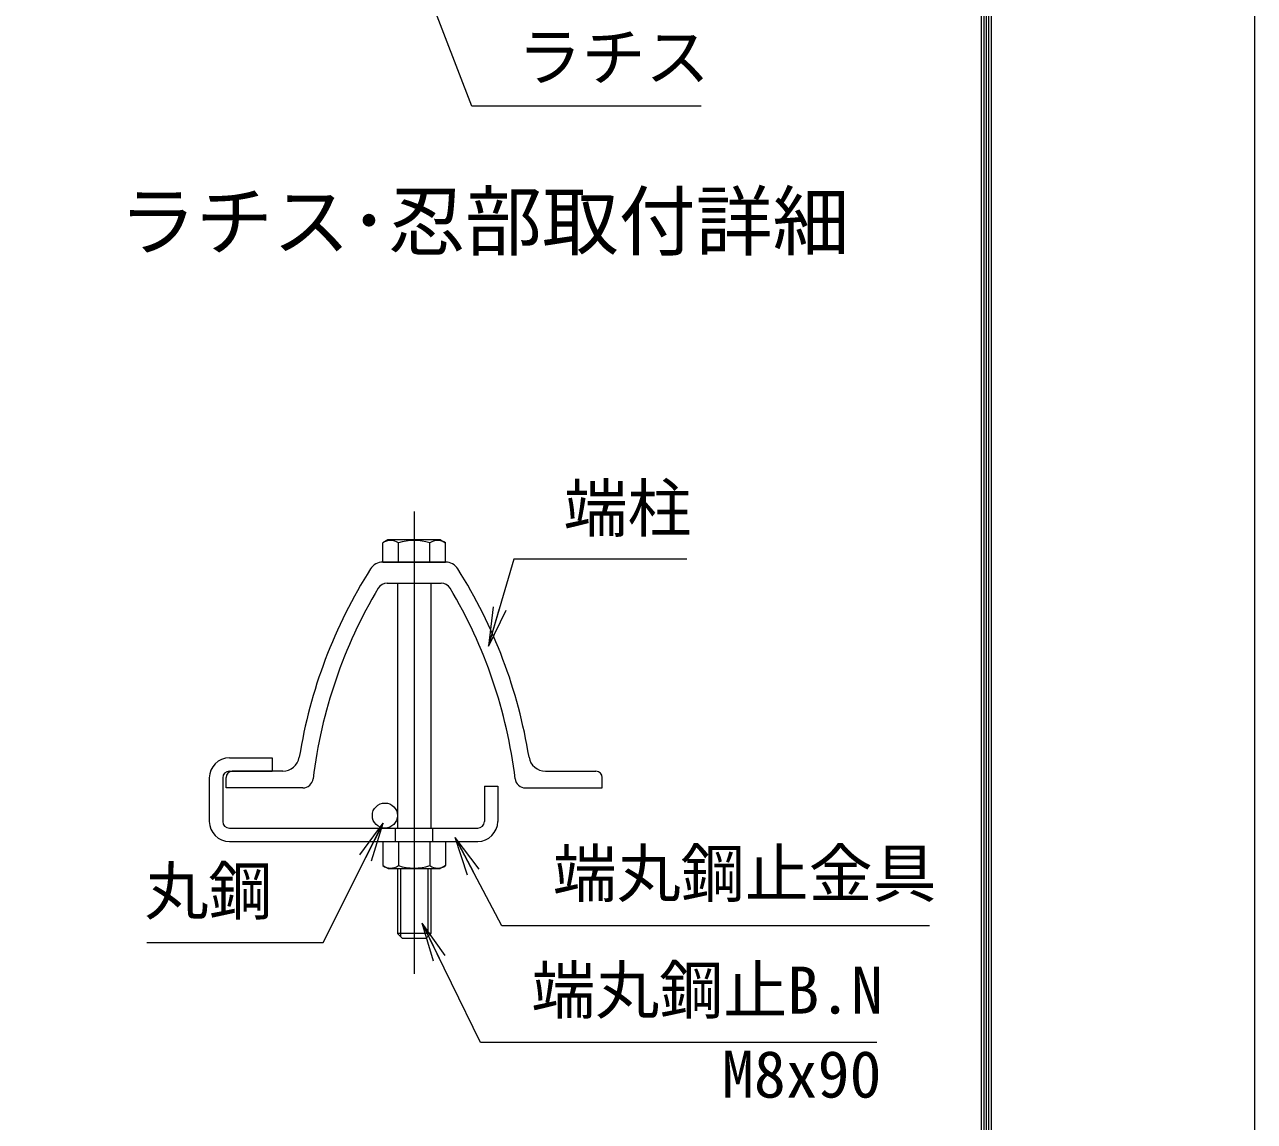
# Model space of a CAD drawing. Units: millimetres, scale not verified. Extents: x -14700 to 14700, y -10395 to 10395.
# Drawn here: x 10287 to 14700, y -847 to 3087 of the extents above; entities that cross this region are included whole.
import ezdxf
from ezdxf.enums import TextEntityAlignment as Align

# ---------------------------------------------------------------- set-up
doc = ezdxf.new("R2010")
doc.units = ezdxf.units.MM
doc.header["$LTSCALE"] = 70
doc.linetypes.add('USER1', pattern=[50.8, 31.75, -6.35, 6.35, -6.35])
for name, color, linetype, lineweight in [('0-0_D-STR-TXT', 7, 'Continuous', 9), ('0-1_D-STR1', 1, 'Continuous', 18), ('0-2_D-BMK', 2, 'USER1', 13), ('0-3_D-STR3', 3, 'Continuous', 13), ('0-9_0', 7, 'Continuous', 9), ('0-B_D-TTL', 7, 'Continuous', 9)]:
    doc.layers.add(name, color=color, linetype=linetype, lineweight=lineweight)
doc.layers.add('0-4_D-TTL-TXT', color=7, linetype='Continuous')
doc.styles.add('ＭＳ ゴシック', font='')
doc.styles.get('ＭＳ ゴシック').set_extended_font_data('MS Gothic')

# ---------------------------------------------------------------- blocks, each defined once
blk = doc.blocks.new('_Open')
at = {"layer": '0-9_0'}
blk.add_line((-70, 11.67), (0, 0), dxfattribs=at)
blk.add_lwpolyline([(-70, -11.67), (0, 0), (-70, 0)], dxfattribs=at)

msp = doc.modelspace()

# ---------------------------------------------------------------- linework, layer by layer
at = {"layer": '0-0_D-STR-TXT'}
for points in [[(12714.37, 2793.93), (11892.1, 2793.93), (11596.61, 3561.49)], [(12663.38, 1169.35), (12042.76, 1169.35), (11952.25, 859.58)], [(10725.41, -205.79), (11358.47, -205.79), (11572.37, 221.12)], [(13533.62, -145.88), (11999.81, -145.88), (11832.8, 168.67)], [(13344.7, -564.04), (11922.81, -564.04), (11714.49, -138.4)]]:
    msp.add_lwpolyline(points, dxfattribs=at)
at = {"layer": '0-1_D-STR1'}
for p, q in [((11572.36, 1158.7), (11797.54, 1158.7)), ((11588.32, 1083.7), (11781.59, 1083.7)), ((11213.58, 408.7), (11032.45, 408.7)), ((12156.33, 408.7), (12337.45, 408.7)), ((11009.95, 348.7), (11009.95, 386.2)), ((11009.95, 348.7), (11009.95, 386.2)), ((12359.95, 348.7), (12359.95, 386.2)), ((11285.26, 348.7), (11009.95, 348.7)), ((12084.64, 348.7), (12359.95, 348.7))]:
    msp.add_line(p, q, dxfattribs=at)
for centre, radius, start, end in [((11572.36, 1106.2), 52.5, 90, 147.73028), ((11797.54, 1106.2), 52.5, 32.26972, 90), ((13049.95, 173.2), 1800, 147.73028, 170.85863), ((10319.95, 173.2), 1800, 9.14137, 32.26972), ((13049.95, 173.2), 1740, 149.15113, 173.11764), ((11588.32, 1046.2), 37.5, 90, 149.15113), ((11781.59, 1046.2), 37.5, 30.84887, 90), ((10319.95, 173.2), 1740, 6.88236, 30.84887), ((11213.58, 468.7), 60, 270, 350.85863), ((12156.33, 468.7), 60, 189.14137, 270), ((11032.45, 386.2), 22.5, 90, 180), ((12337.45, 386.2), 22.5, 0, 90), ((11285.26, 386.2), 37.5, 270, 353.11764), ((12084.64, 386.2), 37.5, 186.88236, 270)]:
    msp.add_arc(centre, radius, start, end, dxfattribs=at)
at = {"layer": '0-2_D-BMK'}
msp.add_line((11684.95, 1340.58), (11684.95, -318.04), dxfattribs=at)
at = {"layer": '0-3_D-STR3'}
for p, q in [((11590.45, 1238.2), (11572.37, 1227.76)), ((11779.45, 1238.2), (11590.45, 1238.2)), ((11779.45, 1238.2), (11797.54, 1227.76)), ((11572.37, 1158.7), (11572.37, 1227.76)), ((11628.66, 1158.7), (11628.66, 1227.76)), ((11741.24, 1158.7), (11741.24, 1227.76)), ((11797.54, 1158.7), (11797.54, 1227.76)), ((11797.54, 1158.7), (11572.37, 1158.7)), ((11624.95, 1083.7), (11624.95, 204.7)), ((11744.95, 1083.7), (11744.95, 204.7)), ((11021.95, 456.7), (11174.95, 456.7)), ((11174.95, 456.7), (11174.95, 408.7)), ((11021.95, 408.7), (11174.95, 408.7)), ((10949.95, 384.7), (10949.95, 228.7)), ((10997.95, 384.7), (10997.95, 228.7)), ((11936.95, 354.7), (11936.95, 228.7)), ((11936.95, 354.7), (11984.95, 354.7)), ((11984.95, 354.7), (11984.95, 228.7)), ((11021.95, 204.7), (11912.95, 204.7)), ((11617.45, 156.79), (11617.45, 204.79)), ((11752.45, 156.79), (11752.45, 204.79)), ((11021.95, 156.7), (11912.95, 156.7)), ((11572.37, 156.7), (11572.37, 70.07)), ((11572.37, 156.7), (11797.54, 156.7)), ((11628.66, 156.7), (11628.66, 70.07)), ((11741.24, 156.7), (11741.24, 70.07)), ((11797.54, 156.7), (11797.54, 70.07)), ((11572.37, 70.07), (11591.2, 59.2)), ((11591.2, 59.2), (11778.7, 59.2)), ((11624.95, 59.2), (11624.95, -173.3)), ((11636.2, 59.2), (11636.2, -184.55)), ((11733.7, 59.2), (11733.7, -184.55)), ((11744.95, 59.2), (11744.95, -173.3)), ((11797.54, 70.07), (11778.7, 59.2)), ((11624.95, -173.3), (11642.95, -191.3)), ((11744.95, -173.3), (11624.95, -173.3)), ((11744.95, -173.3), (11726.95, -191.3)), ((11726.95, -191.3), (11642.95, -191.3))]:
    msp.add_line(p, q, dxfattribs=at)
msp.add_circle((11579.95, 249.7), 45, dxfattribs=at)
for centre, radius, start, end in [((11600.51, 1186.63), 49.84, 55.61585, 124.38415), ((11684.95, 1050.17), 186.29, 72.4121, 107.5879), ((11769.39, 1186.63), 49.84, 55.61585, 124.38415), ((11021.95, 384.7), 72, 90, 180), ((11021.95, 384.7), 24, 90, 180), ((11021.95, 228.7), 72, 180, 270), ((11021.95, 228.7), 24, 180, 270), ((11912.95, 228.7), 24, 270, 0), ((11912.95, 228.7), 72, 270, 0), ((11600.51, 111.2), 49.84, 235.61585, 304.38416), ((11684.95, 247.65), 186.29, 252.4121, 287.5879), ((11769.39, 111.2), 49.84, 235.61586, 304.38414)]:
    msp.add_arc(centre, radius, start, end, dxfattribs=at)
at = {"layer": '0-B_D-TTL', "color": 2, "lineweight": 18}
msp.add_lwpolyline([(-14700, 10395), (14700, 10395), (14700, -10395), (-14700, -10395)], close=True, dxfattribs=at)
at = {"layer": '0-B_D-TTL'}
for points in [[(-13755, 9625), (13755, 9625), (13755, -9625), (-13755, -9625)], [(-13746.25, 9616.25), (13746.25, 9616.25), (13746.25, -9616.25), (-13746.25, -9616.25)], [(-13737.5, 9607.5), (13737.5, 9607.5), (13737.5, -9607.5), (-13737.5, -9607.5)], [(-13728.75, 9598.75), (13728.75, 9598.75), (13728.75, -9598.75), (-13728.75, -9598.75)], [(-13720, 9590), (13720, 9590), (13720, -9590), (-13720, -9590)]]:
    msp.add_lwpolyline(points, close=True, dxfattribs=at)

# ---------------------------------------------------------------- block references
at = {"layer": '0-0_D-STR-TXT', "xscale": 2, "yscale": 2}
for p, rotation in [((11951.69, 857.66), 253.7123), ((11573.27, 222.91), 63.38633), ((11831.86, 170.44), 117.96523), ((11713.61, -136.6), 116.07916)]:
    msp.add_blockref('_Open', p, dxfattribs=dict(at, rotation=rotation))

# ---------------------------------------------------------------- texts
at = {"layer": '0-0_D-STR-TXT', "style": 'ＭＳ ゴシック'}
for s, p in [('ラチス', (12056.12, 2836.2)), ('端柱', (12221, 1217.4)), ('端丸鋼止金具', (12182.48, -92.5)), ('丸鋼', (10717.42, -155.52)), ('端丸鋼止B.N', (12105.49, -511.11)), ('M8x90', (12789.43, -812.59))]:
    msp.add_text(s, height=168.3, dxfattribs=at).set_placement(p, align=Align.BOTTOM_LEFT)
at = {"layer": '0-4_D-TTL-TXT', "style": 'ＭＳ ゴシック'}
msp.add_text('ラチス･忍部取付詳細', height=202.2, dxfattribs=at).set_placement((10626.55, 2219.76), align=Align.BOTTOM_LEFT)

doc.saveas('drawing.dxf')
